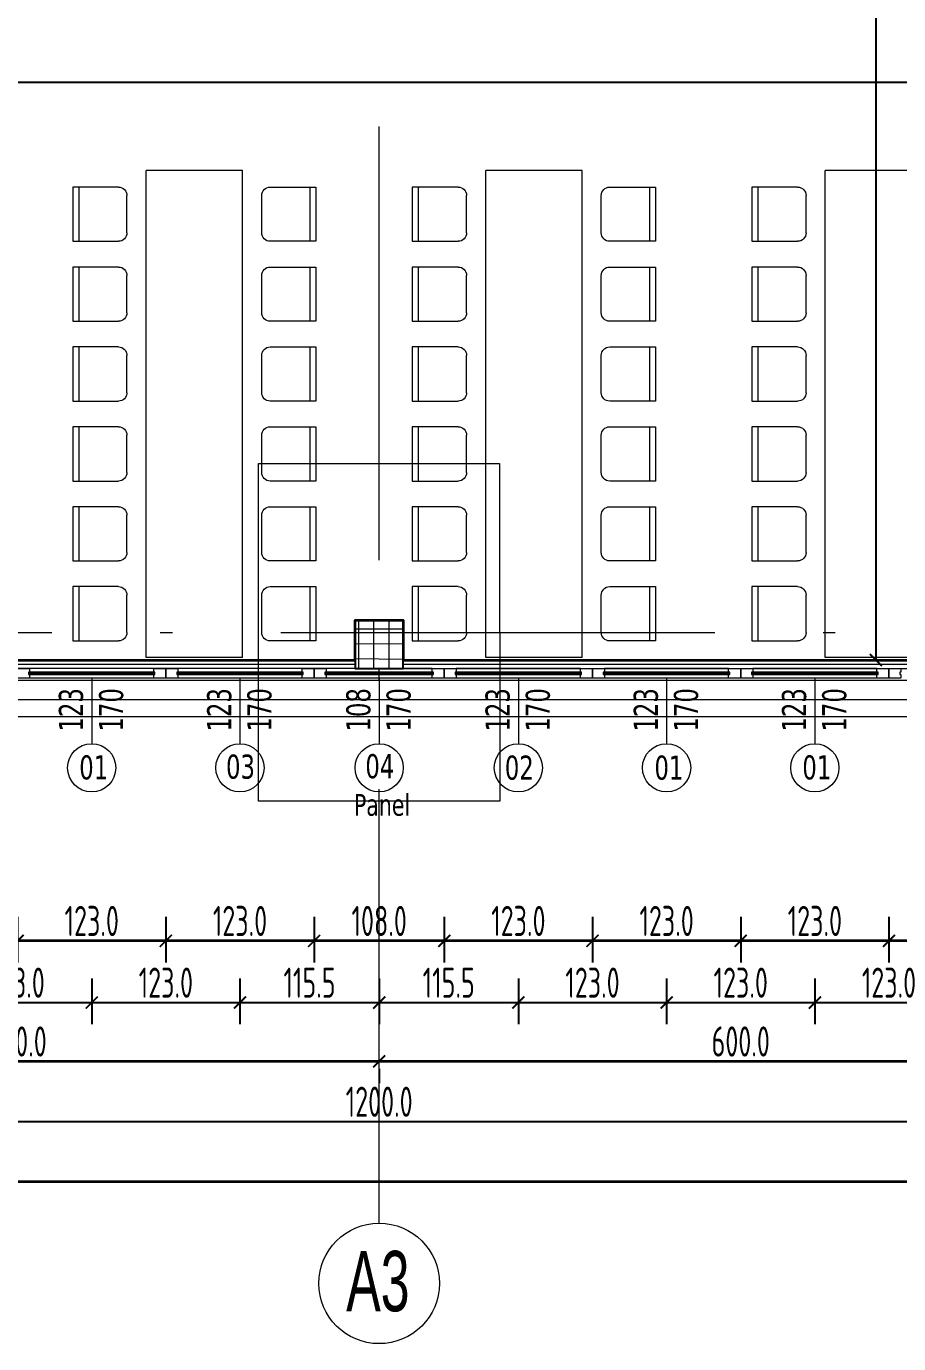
# Model space of a CAD drawing. Extents: x 6529560 to 6558080, y 5579316 to 5588131.
# Drawn here: x 6543760.37 to 6543767.61, y 5579598.63 to 5579609.56 of the extents above; entities that cross this region are included whole.
import ezdxf

# ---------------------------------------------------------------- set-up
doc = ezdxf.new("R2010")
doc.units = 0
doc.header["$MEASUREMENT"] = 0
doc.header["$PDSIZE"] = -5
doc.linetypes.add('ACAD_ISO10W100', pattern=[18, 12, -3, 0, -3])
doc.linetypes.add('GR_SOLID', pattern=[0])
doc.layers.get('0').update_dxf_attribs({"color": 2, "linetype": 'CONTINUOUS', "lineweight": 5})
doc.layers.get('Defpoints').update_dxf_attribs({"linetype": 'CONTINUOUS'})
for name, color, linetype, lineweight in [('arch_drzwi i okna', 4, 'CONTINUOUS', 15), ('arch_drzwi i okna_znaczniki', 130, 'CONTINUOUS', 9), ('arch_fundamenty na rzucie', 3, 'CONTINUOUS', 15), ('arch_meble', 5, 'GR_SOLID', 13), ('arch_osie', 181, 'CONTINUOUS', 5), ('arch_powierzchnia', 6, 'CONTINUOUS', 35), ('arch_sciany dzialowe cienkie na hali', 52, 'CONTINUOUS', 15), ('arch_sciany zewnętrzne', 94, 'CONTINUOUS', 18), ('arch_slupy wypelnienie', 9, 'CONTINUOUS', 13), ('arch_słupy', 8, 'CONTINUOUS', 25), ('arch_wymiary', 2, 'CONTINUOUS', 13)]:
    doc.layers.add(name, color=color, linetype=linetype, lineweight=lineweight)
doc.layers.add('arch_osie opisy', color=1, linetype='CONTINUOUS')
doc.styles.add('ISO8', font='iso8.shx', dxfattribs={"width": 0.7})
doc.styles.get("Standard").update_dxf_attribs({"font": 'arial.ttf', "width": 0.75})
doc.styles.add('TABELKA', font='tahoma.ttf', dxfattribs={"width": 0.8})
doc.dimstyles.new('biura', dxfattribs={"dimtxt": 0.25, "dimasz": 0.1, "dimexe": 0.18, "dimexo": 0.0625, "dimgap": 0.04, "dimtad": 1, "dimdec": 1, "dimlfac": 100, "dimzin": 0, "dimdsep": 46, "dimtxsty": 'ISO8', "dimblk": 'ARCHTICK', "dimcen": 0.09, "dimadec": 0, "dimazin": 0, "dimtfac": 1, "dimtdec": 1, "dimtix": 1, "dimtofl": 0, "dimtmove": 0, "dimatfit": 3, "dimldrblk": 'ARCHTICK', "dimfxl": 0.2, "dimfxlon": 1, "dimtolj": 1, "dimtzin": 0, "dimarcsym": 0})

# ---------------------------------------------------------------- blocks, each defined once
blk = doc.blocks.new('_ArchTick')
at = {"color": 0, "linetype": 'ByBlock', "const_width": 0.15}
blk.add_lwpolyline([(-0.5, -0.5), (0.5, 0.5)], dxfattribs=at)
blk = doc.blocks.new('*D272')
at = {"layer": 'arch_wymiary', "color": 0, "lineweight": -2, "transparency": 16777216}
for p, q in [((6543767.221, 5579615.528), (6543767.601, 5579615.528)), ((6543767.421, 5579615.528), (6543767.421, 5579604.298)), ((6543767.221, 5579604.298), (6543767.601, 5579604.298))]:
    blk.add_line(p, q, dxfattribs=at)
at = {"layer": 'Defpoints', "color": 0, "transparency": 16777216}
for p in [(6543749.756, 5579615.528), (6543749.756, 5579604.298), (6543767.421, 5579604.298)]:
    blk.add_point(p, dxfattribs=at)
at = {"layer": 'arch_wymiary', "color": 0, "lineweight": -2, "transparency": 16777216, "xscale": 0.1, "yscale": 0.1, "zscale": 0.1}
for p, rotation in [((6543767.421, 5579615.528), 90), ((6543767.421, 5579604.298), 270)]:
    blk.add_blockref('_ArchTick', p, dxfattribs=dict(at, rotation=rotation))
at = {"layer": 'arch_wymiary', "color": 0, "transparency": 16777216, "insert": (6543767.256, 5579609.913), "char_height": 0.25, "attachment_point": 5, "rotation": 90, "style": 'ISO8'}
blk.add_mtext('\\A1;1123.0', dxfattribs=at)
blk = doc.blocks.new('*D273')
at = {"layer": 'arch_wymiary', "color": 0, "lineweight": -2, "transparency": 16777216}
for p, q in [((6543749.44, 5579608.894), (6543749.44, 5579609.274)), ((6543768.92, 5579608.894), (6543768.92, 5579609.274)), ((6543749.44, 5579609.094), (6543768.92, 5579609.094))]:
    blk.add_line(p, q, dxfattribs=at)
at = {"layer": 'Defpoints', "color": 0, "transparency": 16777216}
for p in [(6543768.92, 5579609.094), (6543749.44, 5579608.808), (6543768.92, 5579608.687)]:
    blk.add_point(p, dxfattribs=at)
at = {"layer": 'arch_wymiary', "color": 0, "lineweight": -2, "transparency": 16777216, "xscale": 0.1, "yscale": 0.1, "zscale": 0.1, "rotation": 180}
blk.add_blockref('_ArchTick', (6543749.44, 5579609.094), dxfattribs=at)
at = {"layer": 'arch_wymiary', "color": 0, "lineweight": -2, "transparency": 16777216, "xscale": 0.1, "yscale": 0.1, "zscale": 0.1}
blk.add_blockref('_ArchTick', (6543768.92, 5579609.094), dxfattribs=at)
at = {"layer": 'arch_wymiary', "color": 0, "transparency": 16777216, "insert": (6543759.18, 5579609.259), "char_height": 0.25, "attachment_point": 5, "style": 'ISO8'}
blk.add_mtext('\\A1;1947.9', dxfattribs=at)
blk = doc.blocks.new('*D514')
at = {"layer": 'arch_wymiary', "color": 0, "lineweight": -2, "transparency": 16777216}
for p, q in [((6543745.3, 5579600.168), (6543745.3, 5579599.788)), ((6543853.3, 5579600.168), (6543853.3, 5579599.788)), ((6543745.3, 5579599.968), (6543853.3, 5579599.968))]:
    blk.add_line(p, q, dxfattribs=at)
at = {"layer": 'Defpoints', "color": 0, "transparency": 16777216}
for p in [(6543745.3, 5579601.968), (6543853.3, 5579601.968), (6543853.3, 5579599.968)]:
    blk.add_point(p, dxfattribs=at)
at = {"layer": 'arch_wymiary', "color": 0, "lineweight": -2, "transparency": 16777216, "xscale": 0.1, "yscale": 0.1, "zscale": 0.1, "rotation": 180}
blk.add_blockref('_ArchTick', (6543745.3, 5579599.968), dxfattribs=at)
at = {"layer": 'arch_wymiary', "color": 0, "lineweight": -2, "transparency": 16777216, "xscale": 0.1, "yscale": 0.1, "zscale": 0.1}
blk.add_blockref('_ArchTick', (6543853.3, 5579599.968), dxfattribs=at)
at = {"layer": 'arch_wymiary', "color": 0, "transparency": 16777216, "insert": (6543799.3, 5579600.133), "char_height": 0.25, "attachment_point": 5, "style": 'ISO8'}
blk.add_mtext('\\A1;10800.0', dxfattribs=at)
blk = doc.blocks.new('*D516')
at = {"layer": 'arch_wymiary', "color": 0, "lineweight": -2, "transparency": 16777216}
for p, q in [((6543757.3, 5579600.668), (6543757.3, 5579600.288)), ((6543769.3, 5579600.668), (6543769.3, 5579600.288)), ((6543757.3, 5579600.468), (6543769.3, 5579600.468))]:
    blk.add_line(p, q, dxfattribs=at)
at = {"layer": 'Defpoints', "color": 0, "transparency": 16777216}
for p in [(6543757.3, 5579601.468), (6543769.3, 5579601.468), (6543769.3, 5579600.468)]:
    blk.add_point(p, dxfattribs=at)
at = {"layer": 'arch_wymiary', "color": 0, "lineweight": -2, "transparency": 16777216, "xscale": 0.1, "yscale": 0.1, "zscale": 0.1, "rotation": 180}
blk.add_blockref('_ArchTick', (6543757.3, 5579600.468), dxfattribs=at)
at = {"layer": 'arch_wymiary', "color": 0, "lineweight": -2, "transparency": 16777216, "xscale": 0.1, "yscale": 0.1, "zscale": 0.1}
blk.add_blockref('_ArchTick', (6543769.3, 5579600.468), dxfattribs=at)
at = {"layer": 'arch_wymiary', "color": 0, "transparency": 16777216, "insert": (6543763.3, 5579600.633), "char_height": 0.25, "attachment_point": 5, "style": 'ISO8'}
blk.add_mtext('\\A1;1200.0', dxfattribs=at)
blk = doc.blocks.new('*D538')
at = {"layer": 'arch_wymiary', "color": 0, "lineweight": -2, "transparency": 16777216}
for p, q in [((6543769.3, 5579601.03), (6543769.3, 5579601.148)), ((6543769.3, 5579600.968), (6543763.3, 5579600.968)), ((6543763.3, 5579600.905), (6543763.3, 5579600.788))]:
    blk.add_line(p, q, dxfattribs=at)
at = {"layer": 'Defpoints', "color": 0, "transparency": 16777216}
for p in [(6543763.3, 5579600.968), (6543763.3, 5579600.968), (6543769.3, 5579600.968)]:
    blk.add_point(p, dxfattribs=at)
at = {"layer": 'arch_wymiary', "color": 0, "lineweight": -2, "transparency": 16777216, "xscale": 0.1, "yscale": 0.1, "zscale": 0.1, "rotation": 180}
blk.add_blockref('_ArchTick', (6543763.3, 5579600.968), dxfattribs=at)
at = {"layer": 'arch_wymiary', "color": 0, "lineweight": -2, "transparency": 16777216, "xscale": 0.1, "yscale": 0.1, "zscale": 0.1}
blk.add_blockref('_ArchTick', (6543769.3, 5579600.968), dxfattribs=at)
at = {"layer": 'arch_wymiary', "color": 0, "transparency": 16777216, "insert": (6543766.3, 5579601.133), "char_height": 0.25, "attachment_point": 5, "style": 'ISO8'}
blk.add_mtext('\\A1;600.0', dxfattribs=at)
blk = doc.blocks.new('*D539')
at = {"layer": 'arch_wymiary', "color": 0, "lineweight": -2, "transparency": 16777216}
for p, q in [((6543763.3, 5579600.968), (6543757.3, 5579600.968)), ((6543757.3, 5579600.905), (6543757.3, 5579600.788)), ((6543763.3, 5579600.905), (6543763.3, 5579600.788))]:
    blk.add_line(p, q, dxfattribs=at)
at = {"layer": 'Defpoints', "color": 0, "transparency": 16777216}
for p in [(6543757.3, 5579600.968), (6543757.3, 5579600.968), (6543763.3, 5579600.968)]:
    blk.add_point(p, dxfattribs=at)
at = {"layer": 'arch_wymiary', "color": 0, "lineweight": -2, "transparency": 16777216, "xscale": 0.1, "yscale": 0.1, "zscale": 0.1, "rotation": 180}
blk.add_blockref('_ArchTick', (6543757.3, 5579600.968), dxfattribs=at)
at = {"layer": 'arch_wymiary', "color": 0, "lineweight": -2, "transparency": 16777216, "xscale": 0.1, "yscale": 0.1, "zscale": 0.1}
blk.add_blockref('_ArchTick', (6543763.3, 5579600.968), dxfattribs=at)
at = {"layer": 'arch_wymiary', "color": 0, "transparency": 16777216, "insert": (6543760.3, 5579601.133), "char_height": 0.25, "attachment_point": 5, "style": 'ISO8'}
blk.add_mtext('\\A1;600.0', dxfattribs=at)
blk = doc.blocks.new('*D469')
at = {"layer": 'arch_wymiary', "color": 0, "lineweight": -2, "transparency": 16777216}
for p, q in [((6543759.685, 5579601.656), (6543759.685, 5579601.276)), ((6543760.915, 5579601.656), (6543760.915, 5579601.276)), ((6543759.685, 5579601.456), (6543760.915, 5579601.456))]:
    blk.add_line(p, q, dxfattribs=at)
at = {"layer": 'Defpoints', "color": 0, "transparency": 16777216}
for p in [(6543759.685, 5579603.662), (6543760.915, 5579603.662), (6543760.915, 5579601.456)]:
    blk.add_point(p, dxfattribs=at)
at = {"layer": 'arch_wymiary', "color": 0, "lineweight": -2, "transparency": 16777216, "xscale": 0.1, "yscale": 0.1, "zscale": 0.1, "rotation": 180}
blk.add_blockref('_ArchTick', (6543759.685, 5579601.456), dxfattribs=at)
at = {"layer": 'arch_wymiary', "color": 0, "lineweight": -2, "transparency": 16777216, "xscale": 0.1, "yscale": 0.1, "zscale": 0.1}
blk.add_blockref('_ArchTick', (6543760.915, 5579601.456), dxfattribs=at)
at = {"layer": 'arch_wymiary', "color": 0, "transparency": 16777216, "insert": (6543760.3, 5579601.621), "char_height": 0.25, "attachment_point": 5, "style": 'ISO8'}
blk.add_mtext('\\A1;123.0', dxfattribs=at)
blk = doc.blocks.new('*D470')
at = {"layer": 'arch_wymiary', "color": 0, "lineweight": -2, "transparency": 16777216}
for p, q in [((6543760.915, 5579601.656), (6543760.915, 5579601.276)), ((6543762.145, 5579601.656), (6543762.145, 5579601.276)), ((6543760.915, 5579601.456), (6543762.145, 5579601.456))]:
    blk.add_line(p, q, dxfattribs=at)
at = {"layer": 'Defpoints', "color": 0, "transparency": 16777216}
for p in [(6543760.915, 5579603.662), (6543762.145, 5579603.705), (6543762.145, 5579601.456)]:
    blk.add_point(p, dxfattribs=at)
at = {"layer": 'arch_wymiary', "color": 0, "lineweight": -2, "transparency": 16777216, "xscale": 0.1, "yscale": 0.1, "zscale": 0.1, "rotation": 180}
blk.add_blockref('_ArchTick', (6543760.915, 5579601.456), dxfattribs=at)
at = {"layer": 'arch_wymiary', "color": 0, "lineweight": -2, "transparency": 16777216, "xscale": 0.1, "yscale": 0.1, "zscale": 0.1}
blk.add_blockref('_ArchTick', (6543762.145, 5579601.456), dxfattribs=at)
at = {"layer": 'arch_wymiary', "color": 0, "transparency": 16777216, "insert": (6543761.53, 5579601.621), "char_height": 0.25, "attachment_point": 5, "style": 'ISO8'}
blk.add_mtext('\\A1;123.0', dxfattribs=at)
blk = doc.blocks.new('*D471')
at = {"layer": 'arch_wymiary', "color": 0, "lineweight": -2, "transparency": 16777216}
for p, q in [((6543762.145, 5579601.656), (6543762.145, 5579601.276)), ((6543763.3, 5579601.656), (6543763.3, 5579601.276)), ((6543762.145, 5579601.456), (6543763.3, 5579601.456))]:
    blk.add_line(p, q, dxfattribs=at)
at = {"layer": 'Defpoints', "color": 0, "transparency": 16777216}
for p in [(6543762.145, 5579603.705), (6543763.3, 5579603.662), (6543763.3, 5579601.456)]:
    blk.add_point(p, dxfattribs=at)
at = {"layer": 'arch_wymiary', "color": 0, "lineweight": -2, "transparency": 16777216, "xscale": 0.1, "yscale": 0.1, "zscale": 0.1, "rotation": 180}
blk.add_blockref('_ArchTick', (6543762.145, 5579601.456), dxfattribs=at)
at = {"layer": 'arch_wymiary', "color": 0, "lineweight": -2, "transparency": 16777216, "xscale": 0.1, "yscale": 0.1, "zscale": 0.1}
blk.add_blockref('_ArchTick', (6543763.3, 5579601.456), dxfattribs=at)
at = {"layer": 'arch_wymiary', "color": 0, "transparency": 16777216, "insert": (6543762.722, 5579601.621), "char_height": 0.25, "attachment_point": 5, "style": 'ISO8'}
blk.add_mtext('\\A1;115.5', dxfattribs=at)
blk = doc.blocks.new('*D472')
at = {"layer": 'arch_wymiary', "color": 0, "lineweight": -2, "transparency": 16777216}
for p, q in [((6543763.3, 5579601.656), (6543763.3, 5579601.276)), ((6543764.455, 5579601.656), (6543764.455, 5579601.276)), ((6543763.3, 5579601.456), (6543764.455, 5579601.456))]:
    blk.add_line(p, q, dxfattribs=at)
at = {"layer": 'Defpoints', "color": 0, "transparency": 16777216}
for p in [(6543763.3, 5579603.662), (6543764.455, 5579603.705), (6543764.455, 5579601.456)]:
    blk.add_point(p, dxfattribs=at)
at = {"layer": 'arch_wymiary', "color": 0, "lineweight": -2, "transparency": 16777216, "xscale": 0.1, "yscale": 0.1, "zscale": 0.1, "rotation": 180}
blk.add_blockref('_ArchTick', (6543763.3, 5579601.456), dxfattribs=at)
at = {"layer": 'arch_wymiary', "color": 0, "lineweight": -2, "transparency": 16777216, "xscale": 0.1, "yscale": 0.1, "zscale": 0.1}
blk.add_blockref('_ArchTick', (6543764.455, 5579601.456), dxfattribs=at)
at = {"layer": 'arch_wymiary', "color": 0, "transparency": 16777216, "insert": (6543763.877, 5579601.621), "char_height": 0.25, "attachment_point": 5, "style": 'ISO8'}
blk.add_mtext('\\A1;115.5', dxfattribs=at)
blk = doc.blocks.new('*D473')
at = {"layer": 'arch_wymiary', "color": 0, "lineweight": -2, "transparency": 16777216}
for p, q in [((6543764.455, 5579601.656), (6543764.455, 5579601.276)), ((6543765.685, 5579601.656), (6543765.685, 5579601.276)), ((6543764.455, 5579601.456), (6543765.685, 5579601.456))]:
    blk.add_line(p, q, dxfattribs=at)
at = {"layer": 'Defpoints', "color": 0, "transparency": 16777216}
for p in [(6543764.455, 5579603.705), (6543765.685, 5579603.705), (6543765.685, 5579601.456)]:
    blk.add_point(p, dxfattribs=at)
at = {"layer": 'arch_wymiary', "color": 0, "lineweight": -2, "transparency": 16777216, "xscale": 0.1, "yscale": 0.1, "zscale": 0.1, "rotation": 180}
blk.add_blockref('_ArchTick', (6543764.455, 5579601.456), dxfattribs=at)
at = {"layer": 'arch_wymiary', "color": 0, "lineweight": -2, "transparency": 16777216, "xscale": 0.1, "yscale": 0.1, "zscale": 0.1}
blk.add_blockref('_ArchTick', (6543765.685, 5579601.456), dxfattribs=at)
at = {"layer": 'arch_wymiary', "color": 0, "transparency": 16777216, "insert": (6543765.07, 5579601.621), "char_height": 0.25, "attachment_point": 5, "style": 'ISO8'}
blk.add_mtext('\\A1;123.0', dxfattribs=at)
blk = doc.blocks.new('*D474')
at = {"layer": 'arch_wymiary', "color": 0, "lineweight": -2, "transparency": 16777216}
for p, q in [((6543765.685, 5579601.656), (6543765.685, 5579601.276)), ((6543766.915, 5579601.656), (6543766.915, 5579601.276)), ((6543765.685, 5579601.456), (6543766.915, 5579601.456))]:
    blk.add_line(p, q, dxfattribs=at)
at = {"layer": 'Defpoints', "color": 0, "transparency": 16777216}
for p in [(6543765.685, 5579603.705), (6543766.915, 5579603.751), (6543766.915, 5579601.456)]:
    blk.add_point(p, dxfattribs=at)
at = {"layer": 'arch_wymiary', "color": 0, "lineweight": -2, "transparency": 16777216, "xscale": 0.1, "yscale": 0.1, "zscale": 0.1, "rotation": 180}
blk.add_blockref('_ArchTick', (6543765.685, 5579601.456), dxfattribs=at)
at = {"layer": 'arch_wymiary', "color": 0, "lineweight": -2, "transparency": 16777216, "xscale": 0.1, "yscale": 0.1, "zscale": 0.1}
blk.add_blockref('_ArchTick', (6543766.915, 5579601.456), dxfattribs=at)
at = {"layer": 'arch_wymiary', "color": 0, "transparency": 16777216, "insert": (6543766.3, 5579601.621), "char_height": 0.25, "attachment_point": 5, "style": 'ISO8'}
blk.add_mtext('\\A1;123.0', dxfattribs=at)
blk = doc.blocks.new('*D475')
at = {"layer": 'arch_wymiary', "color": 0, "lineweight": -2, "transparency": 16777216}
for p, q in [((6543766.915, 5579601.656), (6543766.915, 5579601.276)), ((6543768.145, 5579601.656), (6543768.145, 5579601.276)), ((6543766.915, 5579601.456), (6543768.145, 5579601.456))]:
    blk.add_line(p, q, dxfattribs=at)
at = {"layer": 'Defpoints', "color": 0, "transparency": 16777216}
for p in [(6543766.915, 5579603.751), (6543768.145, 5579603.751), (6543768.145, 5579601.456)]:
    blk.add_point(p, dxfattribs=at)
at = {"layer": 'arch_wymiary', "color": 0, "lineweight": -2, "transparency": 16777216, "xscale": 0.1, "yscale": 0.1, "zscale": 0.1, "rotation": 180}
blk.add_blockref('_ArchTick', (6543766.915, 5579601.456), dxfattribs=at)
at = {"layer": 'arch_wymiary', "color": 0, "lineweight": -2, "transparency": 16777216, "xscale": 0.1, "yscale": 0.1, "zscale": 0.1}
blk.add_blockref('_ArchTick', (6543768.145, 5579601.456), dxfattribs=at)
at = {"layer": 'arch_wymiary', "color": 0, "transparency": 16777216, "insert": (6543767.53, 5579601.621), "char_height": 0.25, "attachment_point": 5, "style": 'ISO8'}
blk.add_mtext('\\A1;123.0', dxfattribs=at)
blk = doc.blocks.new('*D378')
at = {"layer": 'arch_wymiary', "color": 0, "lineweight": -2, "transparency": 16777216}
for p, q in [((6543760.3, 5579602.168), (6543760.3, 5579601.788)), ((6543761.53, 5579602.168), (6543761.53, 5579601.788)), ((6543760.3, 5579601.968), (6543761.53, 5579601.968))]:
    blk.add_line(p, q, dxfattribs=at)
at = {"layer": 'Defpoints', "color": 0, "transparency": 16777216}
for p in [(6543760.3, 5579604.148), (6543761.53, 5579604.148), (6543761.53, 5579601.968)]:
    blk.add_point(p, dxfattribs=at)
at = {"layer": 'arch_wymiary', "color": 0, "lineweight": -2, "transparency": 16777216, "xscale": 0.1, "yscale": 0.1, "zscale": 0.1, "rotation": 180}
blk.add_blockref('_ArchTick', (6543760.3, 5579601.968), dxfattribs=at)
at = {"layer": 'arch_wymiary', "color": 0, "lineweight": -2, "transparency": 16777216, "xscale": 0.1, "yscale": 0.1, "zscale": 0.1}
blk.add_blockref('_ArchTick', (6543761.53, 5579601.968), dxfattribs=at)
at = {"layer": 'arch_wymiary', "color": 0, "transparency": 16777216, "insert": (6543760.915, 5579602.133), "char_height": 0.25, "attachment_point": 5, "style": 'ISO8'}
blk.add_mtext('\\A1;123.0', dxfattribs=at)
blk = doc.blocks.new('*D379')
at = {"layer": 'arch_wymiary', "color": 0, "lineweight": -2, "transparency": 16777216}
for p, q in [((6543761.53, 5579602.168), (6543761.53, 5579601.788)), ((6543762.76, 5579602.168), (6543762.76, 5579601.788)), ((6543761.53, 5579601.968), (6543762.76, 5579601.968))]:
    blk.add_line(p, q, dxfattribs=at)
at = {"layer": 'Defpoints', "color": 0, "transparency": 16777216}
for p in [(6543761.53, 5579604.148), (6543762.76, 5579604.148), (6543762.76, 5579601.968)]:
    blk.add_point(p, dxfattribs=at)
at = {"layer": 'arch_wymiary', "color": 0, "lineweight": -2, "transparency": 16777216, "xscale": 0.1, "yscale": 0.1, "zscale": 0.1, "rotation": 180}
blk.add_blockref('_ArchTick', (6543761.53, 5579601.968), dxfattribs=at)
at = {"layer": 'arch_wymiary', "color": 0, "lineweight": -2, "transparency": 16777216, "xscale": 0.1, "yscale": 0.1, "zscale": 0.1}
blk.add_blockref('_ArchTick', (6543762.76, 5579601.968), dxfattribs=at)
at = {"layer": 'arch_wymiary', "color": 0, "transparency": 16777216, "insert": (6543762.145, 5579602.133), "char_height": 0.25, "attachment_point": 5, "style": 'ISO8'}
blk.add_mtext('\\A1;123.0', dxfattribs=at)
blk = doc.blocks.new('*D380')
at = {"layer": 'arch_wymiary', "color": 0, "lineweight": -2, "transparency": 16777216}
for p, q in [((6543762.76, 5579602.168), (6543762.76, 5579601.788)), ((6543763.84, 5579602.168), (6543763.84, 5579601.788)), ((6543762.76, 5579601.968), (6543763.84, 5579601.968))]:
    blk.add_line(p, q, dxfattribs=at)
at = {"layer": 'Defpoints', "color": 0, "transparency": 16777216}
for p in [(6543762.76, 5579604.148), (6543763.84, 5579604.148), (6543763.84, 5579601.968)]:
    blk.add_point(p, dxfattribs=at)
at = {"layer": 'arch_wymiary', "color": 0, "lineweight": -2, "transparency": 16777216, "xscale": 0.1, "yscale": 0.1, "zscale": 0.1, "rotation": 180}
blk.add_blockref('_ArchTick', (6543762.76, 5579601.968), dxfattribs=at)
at = {"layer": 'arch_wymiary', "color": 0, "lineweight": -2, "transparency": 16777216, "xscale": 0.1, "yscale": 0.1, "zscale": 0.1}
blk.add_blockref('_ArchTick', (6543763.84, 5579601.968), dxfattribs=at)
at = {"layer": 'arch_wymiary', "color": 0, "transparency": 16777216, "insert": (6543763.3, 5579602.133), "char_height": 0.25, "attachment_point": 5, "style": 'ISO8'}
blk.add_mtext('\\A1;108.0', dxfattribs=at)
blk = doc.blocks.new('*D381')
at = {"layer": 'arch_wymiary', "color": 0, "lineweight": -2, "transparency": 16777216}
for p, q in [((6543763.84, 5579602.168), (6543763.84, 5579601.788)), ((6543765.07, 5579602.168), (6543765.07, 5579601.788)), ((6543763.84, 5579601.968), (6543765.07, 5579601.968))]:
    blk.add_line(p, q, dxfattribs=at)
at = {"layer": 'Defpoints', "color": 0, "transparency": 16777216}
for p in [(6543763.84, 5579604.148), (6543765.07, 5579604.148), (6543765.07, 5579601.968)]:
    blk.add_point(p, dxfattribs=at)
at = {"layer": 'arch_wymiary', "color": 0, "lineweight": -2, "transparency": 16777216, "xscale": 0.1, "yscale": 0.1, "zscale": 0.1, "rotation": 180}
blk.add_blockref('_ArchTick', (6543763.84, 5579601.968), dxfattribs=at)
at = {"layer": 'arch_wymiary', "color": 0, "lineweight": -2, "transparency": 16777216, "xscale": 0.1, "yscale": 0.1, "zscale": 0.1}
blk.add_blockref('_ArchTick', (6543765.07, 5579601.968), dxfattribs=at)
at = {"layer": 'arch_wymiary', "color": 0, "transparency": 16777216, "insert": (6543764.455, 5579602.133), "char_height": 0.25, "attachment_point": 5, "style": 'ISO8'}
blk.add_mtext('\\A1;123.0', dxfattribs=at)
blk = doc.blocks.new('*D382')
at = {"layer": 'arch_wymiary', "color": 0, "lineweight": -2, "transparency": 16777216}
for p, q in [((6543765.07, 5579602.168), (6543765.07, 5579601.788)), ((6543766.3, 5579602.168), (6543766.3, 5579601.788)), ((6543765.07, 5579601.968), (6543766.3, 5579601.968))]:
    blk.add_line(p, q, dxfattribs=at)
at = {"layer": 'Defpoints', "color": 0, "transparency": 16777216}
for p in [(6543765.07, 5579604.148), (6543766.3, 5579604.148), (6543766.3, 5579601.968)]:
    blk.add_point(p, dxfattribs=at)
at = {"layer": 'arch_wymiary', "color": 0, "lineweight": -2, "transparency": 16777216, "xscale": 0.1, "yscale": 0.1, "zscale": 0.1, "rotation": 180}
blk.add_blockref('_ArchTick', (6543765.07, 5579601.968), dxfattribs=at)
at = {"layer": 'arch_wymiary', "color": 0, "lineweight": -2, "transparency": 16777216, "xscale": 0.1, "yscale": 0.1, "zscale": 0.1}
blk.add_blockref('_ArchTick', (6543766.3, 5579601.968), dxfattribs=at)
at = {"layer": 'arch_wymiary', "color": 0, "transparency": 16777216, "insert": (6543765.685, 5579602.133), "char_height": 0.25, "attachment_point": 5, "style": 'ISO8'}
blk.add_mtext('\\A1;123.0', dxfattribs=at)
blk = doc.blocks.new('*D383')
at = {"layer": 'arch_wymiary', "color": 0, "lineweight": -2, "transparency": 16777216}
for p, q in [((6543766.3, 5579602.168), (6543766.3, 5579601.788)), ((6543767.53, 5579602.168), (6543767.53, 5579601.788)), ((6543766.3, 5579601.968), (6543767.53, 5579601.968))]:
    blk.add_line(p, q, dxfattribs=at)
at = {"layer": 'Defpoints', "color": 0, "transparency": 16777216}
for p in [(6543766.3, 5579604.148), (6543767.53, 5579604.148), (6543767.53, 5579601.968)]:
    blk.add_point(p, dxfattribs=at)
at = {"layer": 'arch_wymiary', "color": 0, "lineweight": -2, "transparency": 16777216, "xscale": 0.1, "yscale": 0.1, "zscale": 0.1, "rotation": 180}
blk.add_blockref('_ArchTick', (6543766.3, 5579601.968), dxfattribs=at)
at = {"layer": 'arch_wymiary', "color": 0, "lineweight": -2, "transparency": 16777216, "xscale": 0.1, "yscale": 0.1, "zscale": 0.1}
blk.add_blockref('_ArchTick', (6543767.53, 5579601.968), dxfattribs=at)
at = {"layer": 'arch_wymiary', "color": 0, "transparency": 16777216, "insert": (6543766.915, 5579602.133), "char_height": 0.25, "attachment_point": 5, "style": 'ISO8'}
blk.add_mtext('\\A1;123.0', dxfattribs=at)
blk = doc.blocks.new('*D384')
at = {"layer": 'arch_wymiary', "color": 0, "lineweight": -2, "transparency": 16777216}
for p, q in [((6543767.53, 5579602.168), (6543767.53, 5579601.788)), ((6543768.76, 5579602.168), (6543768.76, 5579601.788)), ((6543767.53, 5579601.968), (6543768.76, 5579601.968))]:
    blk.add_line(p, q, dxfattribs=at)
at = {"layer": 'Defpoints', "color": 0, "transparency": 16777216}
for p in [(6543767.53, 5579604.148), (6543768.76, 5579604.148), (6543768.76, 5579601.968)]:
    blk.add_point(p, dxfattribs=at)
at = {"layer": 'arch_wymiary', "color": 0, "lineweight": -2, "transparency": 16777216, "xscale": 0.1, "yscale": 0.1, "zscale": 0.1, "rotation": 180}
blk.add_blockref('_ArchTick', (6543767.53, 5579601.968), dxfattribs=at)
at = {"layer": 'arch_wymiary', "color": 0, "lineweight": -2, "transparency": 16777216, "xscale": 0.1, "yscale": 0.1, "zscale": 0.1}
blk.add_blockref('_ArchTick', (6543768.76, 5579601.968), dxfattribs=at)
at = {"layer": 'arch_wymiary', "color": 0, "transparency": 16777216, "insert": (6543768.145, 5579602.133), "char_height": 0.25, "attachment_point": 5, "style": 'ISO8'}
blk.add_mtext('\\A1;123.0', dxfattribs=at)
blk = doc.blocks.new('A$C67E807FE')
at = {"layer": 'arch_meble'}
for p, q in [((0.609, 3.376), (0.609, -0.663)), ((1.409, 3.376), (0.609, 3.376)), ((1.409, 3.376), (1.409, -0.663)), ((0, 2.789), (0, 3.239)), ((0, 3.239), (0.38, 3.239)), ((0.05, 2.789), (0.05, 3.239)), ((2.018, 3.239), (1.638, 3.239)), ((1.968, 2.789), (1.968, 3.239)), ((2.018, 2.789), (2.018, 3.239)), ((0.45, 3.169), (0.45, 2.859)), ((1.568, 3.169), (1.568, 2.859)), ((0.38, 2.789), (0, 2.789)), ((1.638, 2.789), (2.018, 2.789)), ((0, 2.126), (0, 2.576)), ((0, 2.576), (0.38, 2.576)), ((0.05, 2.126), (0.05, 2.576)), ((2.018, 2.576), (1.638, 2.576)), ((1.968, 2.126), (1.968, 2.576)), ((2.018, 2.126), (2.018, 2.576)), ((0.45, 2.506), (0.45, 2.196)), ((1.568, 2.506), (1.568, 2.196)), ((0.38, 2.126), (0, 2.126)), ((1.638, 2.126), (2.018, 2.126)), ((0, 1.463), (0, 1.913)), ((0, 1.913), (0.38, 1.913)), ((0.05, 1.463), (0.05, 1.913)), ((2.018, 1.913), (1.638, 1.913)), ((1.968, 1.463), (1.968, 1.913)), ((2.018, 1.463), (2.018, 1.913)), ((0.45, 1.843), (0.45, 1.533)), ((1.568, 1.843), (1.568, 1.533)), ((0.38, 1.463), (0, 1.463)), ((1.638, 1.463), (2.018, 1.463)), ((0, 0.8), (0, 1.25)), ((0, 1.25), (0.38, 1.25)), ((0.05, 0.8), (0.05, 1.25)), ((2.018, 1.25), (1.638, 1.25)), ((1.968, 0.8), (1.968, 1.25)), ((2.018, 0.8), (2.018, 1.25)), ((0.45, 1.18), (0.45, 0.87)), ((1.568, 1.18), (1.568, 0.87)), ((0.38, 0.8), (0, 0.8)), ((1.638, 0.8), (2.018, 0.8)), ((0, 0.137), (0, 0.587)), ((0, 0.587), (0.38, 0.587)), ((0.05, 0.137), (0.05, 0.587)), ((2.018, 0.587), (1.638, 0.587)), ((1.968, 0.137), (1.968, 0.587)), ((2.018, 0.137), (2.018, 0.587)), ((0.45, 0.517), (0.45, 0.207)), ((1.568, 0.517), (1.568, 0.207)), ((0.38, 0.137), (0, 0.137)), ((1.638, 0.137), (2.018, 0.137)), ((0, -0.526), (0, -0.076)), ((0, -0.076), (0.38, -0.076)), ((0.05, -0.526), (0.05, -0.076)), ((2.018, -0.076), (1.638, -0.076)), ((1.968, -0.526), (1.968, -0.076)), ((2.018, -0.526), (2.018, -0.076)), ((0.45, -0.146), (0.45, -0.456)), ((1.568, -0.146), (1.568, -0.456)), ((0.38, -0.526), (0, -0.526)), ((1.638, -0.526), (2.018, -0.526)), ((1.409, -0.663), (0.609, -0.663))]:
    blk.add_line(p, q, dxfattribs=at)
for centre, start, end in [((0.38, 3.169), 0, 90), ((1.638, 3.169), 90, 180), ((0.38, 2.859), 270, 0), ((1.638, 2.859), 180, 270), ((0.38, 2.506), 0, 90), ((1.638, 2.506), 90, 180), ((0.38, 2.196), 270, 0), ((1.638, 2.196), 180, 270), ((0.38, 1.843), 0, 90), ((1.638, 1.843), 90, 180), ((0.38, 1.533), 270, 0), ((1.638, 1.533), 180, 270), ((0.38, 1.18), 0, 90), ((1.638, 1.18), 90, 180), ((0.38, 0.87), 270, 0), ((1.638, 0.87), 180, 270), ((0.38, 0.517), 0, 90), ((1.638, 0.517), 90, 180), ((0.38, 0.207), 270, 0), ((1.638, 0.207), 180, 270), ((0.38, -0.146), 0, 90), ((1.638, -0.146), 90, 180), ((0.38, -0.456), 270, 0), ((1.638, -0.456), 180, 270)]:
    blk.add_arc(centre, 0.07, start, end, dxfattribs=at)

msp = doc.modelspace()

# ---------------------------------------------------------------- hatches: boundary and pattern name
at = {"layer": 'arch_slupy wypelnienie'}
h = msp.add_hatch(dxfattribs=at)
h.set_pattern_fill('ANSI37', color=256, angle=225)
h.set_pattern_definition([(270, (56.63013, 97.55748), (0.125, 0), []), (0, (56.63013, 97.55748), (0, 0.125), [])])
h.paths.add_polyline_path([(6543763.4997, 5579604.6276), (6543763.0997, 5579604.6276), (6543763.0997, 5579604.2276), (6543763.4997, 5579604.2276)])

# ---------------------------------------------------------------- linework, layer by layer
msp.add_lwpolyline([(6543775.8397, 5579604.1276), (6543775.8397, 5579603.8276), (6543753.8297, 5579603.8276), (6543753.8297, 5579604.1276)])
at = {"layer": 'arch_drzwi i okna'}
for p, q in [((6543761.4297, 5579604.2276), (6543760.3997, 5579604.2276)), ((6543762.6597, 5579604.2276), (6543761.6297, 5579604.2276)), ((6543763.7397, 5579604.2276), (6543762.8597, 5579604.2276)), ((6543764.9697, 5579604.2276), (6543763.9397, 5579604.2276)), ((6543766.1997, 5579604.2276), (6543765.1697, 5579604.2276)), ((6543767.4297, 5579604.2276), (6543766.3997, 5579604.2276)), ((6543760.3997, 5579604.1976), (6543760.3997, 5579604.1776)), ((6543761.4297, 5579604.1476), (6543760.3997, 5579604.1476)), ((6543761.4297, 5579604.1976), (6543761.4297, 5579604.1776)), ((6543761.6297, 5579604.1976), (6543761.6297, 5579604.1776)), ((6543762.6597, 5579604.1476), (6543761.6297, 5579604.1476)), ((6543762.6597, 5579604.1976), (6543762.6597, 5579604.1776)), ((6543762.8597, 5579604.1976), (6543762.8597, 5579604.1776)), ((6543763.7397, 5579604.1476), (6543762.8597, 5579604.1476)), ((6543763.7397, 5579604.1976), (6543763.7397, 5579604.1776)), ((6543763.9397, 5579604.1976), (6543763.9397, 5579604.1776)), ((6543764.9697, 5579604.1476), (6543763.9397, 5579604.1476)), ((6543764.9697, 5579604.1976), (6543764.9697, 5579604.1776)), ((6543765.1697, 5579604.1976), (6543765.1697, 5579604.1776)), ((6543766.1997, 5579604.1476), (6543765.1697, 5579604.1476)), ((6543766.1997, 5579604.1976), (6543766.1997, 5579604.1776)), ((6543766.3997, 5579604.1976), (6543766.3997, 5579604.1776)), ((6543767.4297, 5579604.1476), (6543766.3997, 5579604.1476)), ((6543767.4297, 5579604.1976), (6543767.4297, 5579604.1776))]:
    msp.add_line(p, q, dxfattribs=at)
for points in [[(6543760.3997, 5579604.2276), (6543760.3997, 5579604.1976), (6543760.3897, 5579604.1976), (6543760.3897, 5579604.1776), (6543760.3997, 5579604.1776), (6543760.3997, 5579604.1476), (6543760.2997, 5579604.1476), (6543760.2997, 5579604.2276), (6543760.3997, 5579604.2276)], [(6543761.4297, 5579604.1476), (6543761.4297, 5579604.1776), (6543761.4397, 5579604.1776), (6543761.4397, 5579604.1976), (6543761.4297, 5579604.1976), (6543761.4297, 5579604.2276), (6543761.5297, 5579604.2276), (6543761.5297, 5579604.1476), (6543761.4297, 5579604.1476)], [(6543761.6297, 5579604.2276), (6543761.6297, 5579604.1976), (6543761.6197, 5579604.1976), (6543761.6197, 5579604.1776), (6543761.6297, 5579604.1776), (6543761.6297, 5579604.1476), (6543761.5297, 5579604.1476), (6543761.5297, 5579604.2276), (6543761.6297, 5579604.2276)], [(6543762.6597, 5579604.1476), (6543762.6597, 5579604.1776), (6543762.6697, 5579604.1776), (6543762.6697, 5579604.1976), (6543762.6597, 5579604.1976), (6543762.6597, 5579604.2276), (6543762.7597, 5579604.2276), (6543762.7597, 5579604.1476), (6543762.6597, 5579604.1476)], [(6543762.8597, 5579604.2276), (6543762.8597, 5579604.1976), (6543762.8497, 5579604.1976), (6543762.8497, 5579604.1776), (6543762.8597, 5579604.1776), (6543762.8597, 5579604.1476), (6543762.7597, 5579604.1476), (6543762.7597, 5579604.2276), (6543762.8597, 5579604.2276)], [(6543763.7397, 5579604.1476), (6543763.7397, 5579604.1776), (6543763.7497, 5579604.1776), (6543763.7497, 5579604.1976), (6543763.7397, 5579604.1976), (6543763.7397, 5579604.2276), (6543763.8397, 5579604.2276), (6543763.8397, 5579604.1476), (6543763.7397, 5579604.1476)], [(6543763.9397, 5579604.2276), (6543763.9397, 5579604.1976), (6543763.9297, 5579604.1976), (6543763.9297, 5579604.1776), (6543763.9397, 5579604.1776), (6543763.9397, 5579604.1476), (6543763.8397, 5579604.1476), (6543763.8397, 5579604.2276), (6543763.9397, 5579604.2276)], [(6543764.9697, 5579604.1476), (6543764.9697, 5579604.1776), (6543764.9797, 5579604.1776), (6543764.9797, 5579604.1976), (6543764.9697, 5579604.1976), (6543764.9697, 5579604.2276), (6543765.0697, 5579604.2276), (6543765.0697, 5579604.1476), (6543764.9697, 5579604.1476)], [(6543765.1697, 5579604.2276), (6543765.1697, 5579604.1976), (6543765.1597, 5579604.1976), (6543765.1597, 5579604.1776), (6543765.1697, 5579604.1776), (6543765.1697, 5579604.1476), (6543765.0697, 5579604.1476), (6543765.0697, 5579604.2276), (6543765.1697, 5579604.2276)], [(6543766.1997, 5579604.1476), (6543766.1997, 5579604.1776), (6543766.2097, 5579604.1776), (6543766.2097, 5579604.1976), (6543766.1997, 5579604.1976), (6543766.1997, 5579604.2276), (6543766.2997, 5579604.2276), (6543766.2997, 5579604.1476), (6543766.1997, 5579604.1476)], [(6543766.3997, 5579604.2276), (6543766.3997, 5579604.1976), (6543766.3897, 5579604.1976), (6543766.3897, 5579604.1776), (6543766.3997, 5579604.1776), (6543766.3997, 5579604.1476), (6543766.2997, 5579604.1476), (6543766.2997, 5579604.2276), (6543766.3997, 5579604.2276)], [(6543767.4297, 5579604.1476), (6543767.4297, 5579604.1776), (6543767.4397, 5579604.1776), (6543767.4397, 5579604.1976), (6543767.4297, 5579604.1976), (6543767.4297, 5579604.2276), (6543767.5297, 5579604.2276), (6543767.5297, 5579604.1476), (6543767.4297, 5579604.1476)], [(6543767.6297, 5579604.2276), (6543767.6297, 5579604.1976), (6543767.6197, 5579604.1976), (6543767.6197, 5579604.1776), (6543767.6297, 5579604.1776), (6543767.6297, 5579604.1476), (6543767.5297, 5579604.1476), (6543767.5297, 5579604.2276), (6543767.6297, 5579604.2276)]]:
    msp.add_lwpolyline(points, dxfattribs=at)
for points in [[(6543760.3897, 5579604.1776), (6543761.4397, 5579604.1776), (6543761.4397, 5579604.1976), (6543760.3897, 5579604.1976)], [(6543760.3997, 5579604.1826), (6543761.4297, 5579604.1826), (6543761.4297, 5579604.1926), (6543760.3997, 5579604.1926)], [(6543761.6197, 5579604.1776), (6543762.6697, 5579604.1776), (6543762.6697, 5579604.1976), (6543761.6197, 5579604.1976)], [(6543761.6297, 5579604.1826), (6543762.6597, 5579604.1826), (6543762.6597, 5579604.1926), (6543761.6297, 5579604.1926)], [(6543762.8497, 5579604.1776), (6543763.7497, 5579604.1776), (6543763.7497, 5579604.1976), (6543762.8497, 5579604.1976)], [(6543762.8597, 5579604.1826), (6543763.7397, 5579604.1826), (6543763.7397, 5579604.1926), (6543762.8597, 5579604.1926)], [(6543763.9297, 5579604.1776), (6543764.9797, 5579604.1776), (6543764.9797, 5579604.1976), (6543763.9297, 5579604.1976)], [(6543763.9397, 5579604.1826), (6543764.9697, 5579604.1826), (6543764.9697, 5579604.1926), (6543763.9397, 5579604.1926)], [(6543765.1597, 5579604.1776), (6543766.2097, 5579604.1776), (6543766.2097, 5579604.1976), (6543765.1597, 5579604.1976)], [(6543765.1697, 5579604.1826), (6543766.1997, 5579604.1826), (6543766.1997, 5579604.1926), (6543765.1697, 5579604.1926)], [(6543766.3897, 5579604.1776), (6543767.4397, 5579604.1776), (6543767.4397, 5579604.1976), (6543766.3897, 5579604.1976)], [(6543766.3997, 5579604.1826), (6543767.4297, 5579604.1826), (6543767.4297, 5579604.1926), (6543766.3997, 5579604.1926)]]:
    msp.add_lwpolyline(points, close=True, dxfattribs=at)
at = {"layer": 'arch_drzwi i okna_znaczniki'}
for p, q in [((6543760.9147, 5579604.1476), (6543760.9147, 5579603.6039)), ((6543762.1447, 5579604.1476), (6543762.1447, 5579603.6039)), ((6543763.2997, 5579604.1476), (6543763.2997, 5579603.6039)), ((6543764.4547, 5579604.1476), (6543764.4547, 5579603.6039)), ((6543765.6847, 5579604.1476), (6543765.6847, 5579603.6039)), ((6543766.9147, 5579604.1476), (6543766.9147, 5579603.6039))]:
    msp.add_line(p, q, dxfattribs=at)
for centre in [(6543760.9147, 5579603.4039, -7.3022), (6543762.1447, 5579603.4039, -7.3022), (6543763.2997, 5579603.4039, -7.3022), (6543764.4547, 5579603.4039, -7.3022), (6543765.6847, 5579603.4039, -7.3022), (6543766.9147, 5579603.4039, -7.3022)]:
    msp.add_circle(centre, 0.2, dxfattribs=at)
at = {"layer": 'arch_fundamenty na rzucie', "extrusion": (-4.94824e-09, -8.03156e-10, 1)}
msp.add_lwpolyline([(6543764.2996, 5579605.9277), (6543764.2999, 5579603.1277), (6543762.2999, 5579603.1275), (6543762.2996, 5579605.9275)], close=True, dxfattribs=at)
at = {"layer": 'arch_osie', "linetype": 'ACAD_ISO10W100', "ltscale": 0.3, "extrusion": (-4.94832e-09, -8.0265e-10, 1)}
for points in [[(6543763.2997, 5579599.6258), (6543763.2997, 5579618.1396)], [(6543740.4841, 5579604.5276), (6543858.1047, 5579604.5276)]]:
    msp.add_lwpolyline(points, dxfattribs=at)
at = {"layer": 'arch_osie'}
msp.add_circle((6543763.2997, 5579599.1258, -3.6511), 0.5, dxfattribs=at)
at = {"layer": 'arch_powierzchnia'}
for points in [[(6543740.7397, 5579621.1151), (6543857.8597, 5579621.1151), (6543857.8597, 5579599.9676), (6543740.7397, 5579599.9676)], [(6543741.7397, 5579620.1151), (6543856.8597, 5579620.1151), (6543856.8597, 5579600.9676), (6543741.7397, 5579600.9676)], [(6543742.7397, 5579619.1151), (6543855.8597, 5579619.1151), (6543855.8597, 5579601.9676), (6543742.7397, 5579601.9676)], [(6543749.44, 5579615.5276), (6543749.4402, 5579604.2977), (6543751.0997, 5579604.2977), (6543751.0997, 5579604.6276), (6543751.4997, 5579604.6276), (6543751.4997, 5579604.2977), (6543757.0997, 5579604.2977), (6543757.0997, 5579604.6276), (6543757.4997, 5579604.6276), (6543757.4997, 5579604.2977), (6543763.0997, 5579604.2977), (6543763.0997, 5579604.6276), (6543763.4997, 5579604.6276), (6543763.4997, 5579604.2977), (6543768.9197, 5579604.2976), (6543768.9197, 5579615.5193)]]:
    msp.add_lwpolyline(points, close=True, dxfattribs=at)
at = {"layer": 'arch_sciany dzialowe cienkie na hali'}
for points in [[(6543757.4997, 5579604.2977), (6543763.0997, 5579604.2977), (6543763.0997, 5579604.2276), (6543757.4997, 5579604.2276)], [(6543763.4997, 5579604.2276), (6543768.9195, 5579604.2276), (6543768.9195, 5579604.2977), (6543763.4997, 5579604.2977)]]:
    msp.add_lwpolyline(points, close=True, dxfattribs=at)
for points in [[(6543757.4997, 5579604.2626), (6543763.0997, 5579604.2626)], [(6543763.4997, 5579604.2626), (6543768.9195, 5579604.2626)]]:
    msp.add_lwpolyline(points, dxfattribs=at)
at = {"layer": 'arch_sciany zewnętrzne'}
for points in [[(6543853.8597, 5579617.1151), (6543853.8597, 5579603.9676), (6543827.0097, 5579603.9676), (6543827.0097, 5579604.1476), (6543823.6237, 5579604.1476), (6543823.6237, 5579603.9676), (6543804.784, 5579603.9676), (6543804.784, 5579604.1276), (6543803.5296, 5579604.1276), (6543803.5296, 5579603.9676), (6543777.8297, 5579603.9676), (6543777.8297, 5579604.1276), (6543775.8397, 5579604.1276), (6543775.8397, 5579603.9676), (6543753.8297, 5579603.9676), (6543753.8297, 5579604.1276), (6543751.8397, 5579604.1276), (6543751.8397, 5579603.9676), (6543744.7397, 5579603.9676), (6543744.7397, 5579608.6597), (6543744.8997, 5579608.6597), (6543744.8997, 5579609.7097), (6543744.7397, 5579609.7097), (6543744.7397, 5579617.1151)], [(6543768.7717, 5579604.1276), (6543753.8047, 5579604.1276), (6543753.8047, 5579604.1476)], [(6543768.7717, 5579604.1276), (6543753.8297, 5579604.1276), (6543753.8297, 5579604.1476)]]:
    msp.add_lwpolyline(points, dxfattribs=at)
at = {"layer": 'arch_słupy'}
msp.add_lwpolyline([(6543763.4997, 5579604.6276), (6543763.0997, 5579604.6276), (6543763.0997, 5579604.2276), (6543763.4997, 5579604.2276)], close=True, dxfattribs=at)

# ---------------------------------------------------------------- block references
at = {"layer": 'arch_meble', "xscale": -1, "rotation": 180}
for p in [(6543760.757, 5579607.6963, -0.0224), (6543763.5746, 5579607.6963, -0.0224), (6543766.3922, 5579607.6963, -0.0224)]:
    msp.add_blockref('A$C67E807FE', p, dxfattribs=at)

# ---------------------------------------------------------------- texts
at = {"layer": 'arch_drzwi i okna_znaczniki', "char_height": 0.2, "attachment_point": 1, "rotation": 90, "style": 'TABELKA'}
for s, insert in [('123\\P170', (6543760.6422, 5579603.7048, 7.3022)), ('123\\P170', (6543761.8722, 5579603.7048, 7.3022)), ('108\\P170', (6543763.0272, 5579603.7048, 7.3022)), ('123\\P170', (6543764.1822, 5579603.7048, 7.3022)), ('123\\P170', (6543765.4122, 5579603.7048, 7.3022)), ('123\\P170', (6543766.6422, 5579603.7048, 7.3022))]:
    msp.add_mtext_dynamic_manual_height_columns(s, width=2.624355, gutter_width=1.8276, heights=[0], dxfattribs=dict(at, insert=insert))
at = {"layer": 'arch_drzwi i okna_znaczniki', "attachment_point": 1, "style": 'TABELKA'}
for s, insert, char_height, width in [('01', (6543760.8112, 5579603.5077, -14.2226), 0.2, 0.354262), ('03', (6543762.0293, 5579603.5136, -14.2326), 0.2, 0.354262), ('04', (6543763.1853, 5579603.5175, -15.0926), 0.2, 0.354262), ('02', (6543764.3427, 5579603.5054, -14.2326), 0.2, 0.354262), ('01', (6543765.5842, 5579603.5055, -14.2426), 0.2, 0.354262), ('01', (6543766.8112, 5579603.5077, -14.2226), 0.2, 0.354262), ('Panel', (6543763.0906, 5579603.1861, -7.9441), 0.18, 1.221099)]:
    msp.add_mtext(s, dxfattribs=dict(at, insert=insert, char_height=char_height, width=width))
at = {"layer": 'arch_osie opisy', "insert": (6543763.0266, 5579599.3948, -3.6511), "char_height": 0.5, "width": 0.75, "attachment_point": 1}
msp.add_mtext('{\\fArial Narrow|b0|i0|c238|p34;A3}', dxfattribs=at)

# ---------------------------------------------------------------- dimensions: what is measured, and where the dimension line sits
at = {"layer": 'arch_wymiary'}
dim = msp.add_linear_dim(base=(6543767.421, 5579604.2977), p1=(6543749.7556, 5579615.5277, -7.3391), p2=(6543749.7556, 5579604.2977, 0), angle=90, dimstyle='biura', dxfattribs=at)
dim.commit()
dim.dimension.update_dxf_attribs({"geometry": '*D272', "text_midpoint": (6543767.256, 5579609.9127)})
dim = msp.add_linear_dim(base=(6543768.9197, 5579609.0943), p1=(6543749.4403, 5579608.8084, -7.3022), p2=(6543768.9197, 5579608.6865, -7.3391), dimstyle='biura', dxfattribs=at)
dim.commit()
dim.dimension.update_dxf_attribs({"geometry": '*D273', "text_midpoint": (6543759.18, 5579609.2593)})
for base, p1, p2, override, picture, middle in [((6543761.5297, 5579601.9676, 7.3022), (6543760.2997, 5579604.1476, 0.0369), (6543761.5297, 5579604.1476, 0.0369), {"dimtmove": 1}, '*D378', (6543760.9147, 5579602.1326, 7.3022)), ((6543762.7597, 5579601.9676, 7.3022), (6543761.5297, 5579604.1476, 0.0369), (6543762.7597, 5579604.1476, 0.0369), {"dimtmove": 1}, '*D379', (6543762.1447, 5579602.1326, 7.3022)), ((6543763.8397, 5579601.9676, 7.3022), (6543762.7597, 5579604.1476, 0.0369), (6543763.8397, 5579604.1476, 0.0369), {"dimtmove": 1}, '*D380', (6543763.2997, 5579602.1326, 7.3022)), ((6543765.0697, 5579601.9676, 7.3022), (6543763.8397, 5579604.1476, 0.0369), (6543765.0697, 5579604.1476, 0.0369), {"dimtmove": 1}, '*D381', (6543764.4547, 5579602.1326, 7.3022)), ((6543766.2997, 5579601.9676, 7.3022), (6543765.0697, 5579604.1476, 0.0369), (6543766.2997, 5579604.1476, 0.0369), {"dimtmove": 1}, '*D382', (6543765.6847, 5579602.1326, 7.3022)), ((6543767.5297, 5579601.9676, 7.3022), (6543766.2997, 5579604.1476, 0.0369), (6543767.5297, 5579604.1476, 0.0369), {"dimtmove": 1}, '*D383', (6543766.9147, 5579602.1326, 7.3022)), ((6543768.7597, 5579601.9676, 7.3022), (6543767.5297, 5579604.1476, 0.0369), (6543768.7597, 5579604.1476, 0.0369), {"dimtmove": 1}, '*D384', (6543768.1447, 5579602.1326, 7.3022)), ((6543760.9147, 5579601.4557, 7.3022), (6543759.6847, 5579603.6619, 0.0369), (6543760.9147, 5579603.6619, 0.0369), {"dimtmove": 1}, '*D469', (6543760.2997, 5579601.6207, 7.3022)), ((6543762.1447, 5579601.4557, 7.3022), (6543760.9147, 5579603.6619, 0.0369), (6543762.1447, 5579603.7048, 14.6413), {"dimtmove": 1}, '*D470', (6543761.5297, 5579601.6207, 7.3022)), ((6543763.2997, 5579601.4557, 7.3022), (6543762.1447, 5579603.7048, 14.6413), (6543763.2997, 5579603.6616, 0.0369), {"dimtmove": 1}, '*D471', (6543762.7222, 5579601.6207, 7.3022)), ((6543764.4547, 5579601.4557, 7.3022), (6543763.2997, 5579603.6616, 0.0369), (6543764.4547, 5579603.7048, 14.6413), {"dimtmove": 1}, '*D472', (6543763.8772, 5579601.6207, 7.3022)), ((6543765.6847, 5579601.4557, 7.3022), (6543764.4547, 5579603.7048, 14.6413), (6543765.6847, 5579603.7048, 0.0369), {"dimtmove": 1}, '*D473', (6543765.0697, 5579601.6207, 7.3022)), ((6543766.9147, 5579601.4557, 7.3022), (6543765.6847, 5579603.7048, 0.0369), (6543766.9147, 5579603.7514, 0.0369), {"dimtmove": 1}, '*D474', (6543766.2997, 5579601.6207, 7.3022)), ((6543768.1447, 5579601.4557, 7.3022), (6543766.9147, 5579603.7514, 0.0369), (6543768.1447, 5579603.7514, 0.0369), {"dimtmove": 1}, '*D475', (6543767.5297, 5579601.6207, 7.3022)), ((6543853.2997, 5579599.9676, 7.3022), (6543745.2997, 5579601.9676, 0), (6543853.2997, 5579601.9676, 0), {"dimtxt": 0.25}, '*D514', (6543799.2997, 5579600.1326, 7.3022)), ((6543769.2997, 5579600.4675, 7.3022), (6543757.2997, 5579601.4675, 0), (6543769.2997, 5579601.4675, 0), {"dimtxt": 0.25}, '*D516', (6543763.2997, 5579600.6325, 7.3022)), ((6543757.2997, 5579600.9676, 0), (6543763.2997, 5579600.9676, -7.3022), (6543757.2997, 5579600.9676, -7.3022), {"dimtxt": 0.25}, '*D539', (6543760.2997, 5579601.1326, 0)), ((6543763.2997, 5579600.9676, 0), (6543769.2997, 5579600.9676, 0), (6543763.2997, 5579600.9676, -7.3022), {"dimtxt": 0.25}, '*D538', (6543766.2997, 5579601.1326, 0))]:
    dim = msp.add_linear_dim(base=base, p1=p1, p2=p2, dimstyle='biura', override=override, dxfattribs=at)
    dim.commit()
    dim.dimension.update_dxf_attribs({"geometry": picture, "text_midpoint": middle})

doc.saveas('drawing.dxf')
